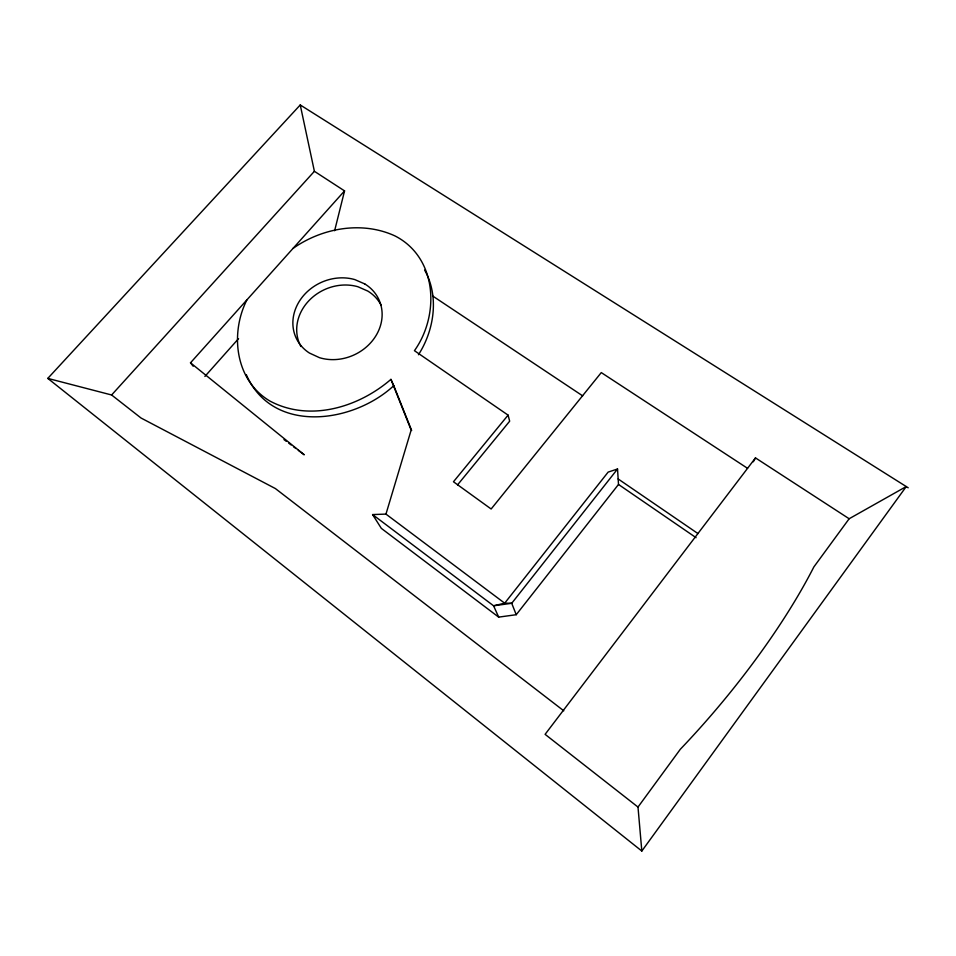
<?xml version="1.0" encoding="UTF-8"?>
<svg xmlns="http://www.w3.org/2000/svg" width="956" height="956" viewBox="0 0 956 956"><rect width="100%" height="100%" fill="white"/><g stroke="black" fill="none" stroke-linecap="round" stroke-linejoin="round"><path stroke-width="1.43" d="M334.624 230.731L344.554 190.901L314.393 171.303L300.244 104.957L47.8 378.397L641.823 851.043L906.252 486.556L849.155 518.75L813.855 566.944A260.785 72.967 -50.1 0 1 680.349 749.229L637.999 807.067L641.823 851.043M385.961 514.101L372.589 514.567L381.336 528.369L498.674 617.122L516.228 614.708L618.496 484.453L617.54 468.99L511.723 603.284L504.684 603.188L385.961 514.101L411.152 430.069L390.932 379.365C358.536 407.375 309.768 422.229 269.998 401.09C235.248 380.691 229.763 333.716 246.899 299.885M753.34 461.76L755.491 457.9L849.155 518.75M418.465 354.736C434.299 330.131 439.39 296.169 424.595 270.034M755.491 457.9L545.099 734.339L637.999 807.067M457.565 484.871L509.668 421.19L508.09 415.131L414.438 350.685C439.844 315.122 437.442 257.69 395.115 235.989C362.097 220.681 322.1 227.922 293.002 248.429M508.09 415.131L453.467 481.764L491.145 508.998L601.276 372.589L747.556 468.32M204.883 376.449L238.558 338.639M193.172 366.22L190.507 362.814L344.554 190.901M47.8 378.397L111.613 394.983L314.393 171.303M390.932 379.365L393.776 385.674C353.206 423.412 272.472 434.741 246.301 374.632M617.54 468.99L608.147 472.097L504.684 603.188L493.583 605.793L372.589 514.567M300.244 104.957L908.2 487.787M432.602 295.954L582.658 395.856M618.15 478.956L697.916 533.544M618.496 484.453L696.076 537.69M283.98 439.581L286.37 441.373M288.76 443.166L291.138 444.958M293.528 446.739L295.906 448.531M298.296 450.324L304.259 454.805L190.507 362.814M563.777 710.81L275.388 488.564L141.046 418.023L111.613 394.983M498.674 617.122L493.583 605.793L511.723 603.284L516.228 614.708M393.776 385.674L411.654 430.487M300.901 346.478A45.123 39.471 -25 0 1 308.967 300.638A45.123 39.471 -25 0 1 357.95 286.752L367.821 291.078A45.123 39.471 -25 0 1 381.002 304.964M364.786 283.944L354.819 279.594A45.613 39.794 -25 0 0 299.204 301.51A45.613 39.794 -25 0 0 309.421 353.039L319.447 357.664A45.613 39.794 -25 0 0 375.851 335.879A45.613 39.794 -25 0 0 364.786 283.944"/></g></svg>
